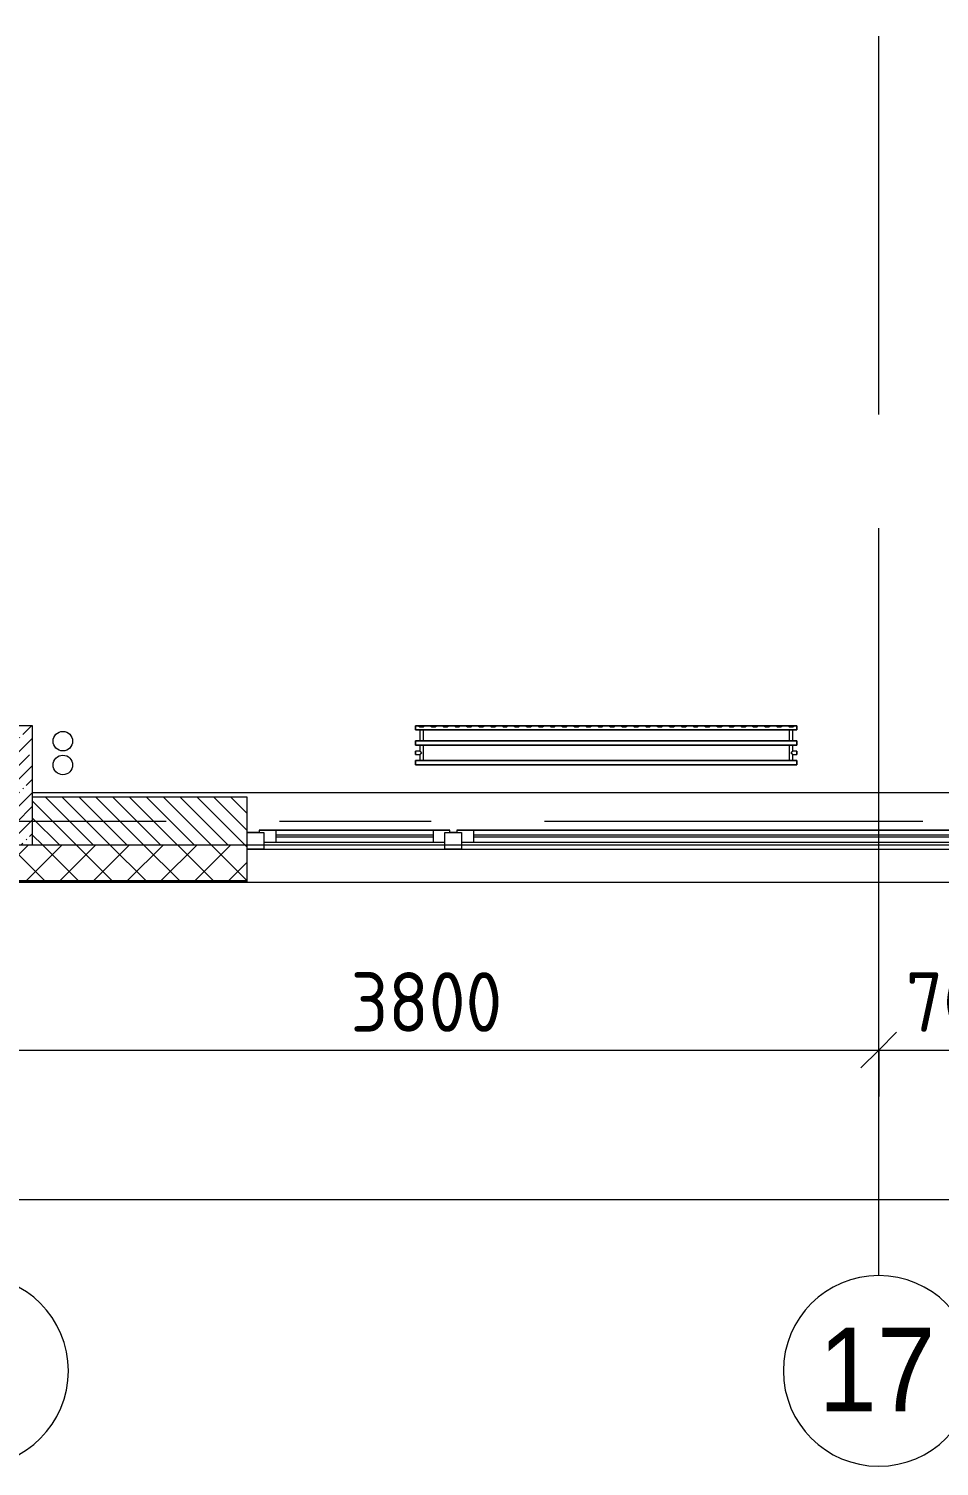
# Model space of a CAD drawing. Header units: millimetres. Extents: x 2623 to 216772, y -8553 to 29000.
# Drawn here: x 39508 to 43328, y -2706 to 3323 of the extents above; entities that cross this region are included whole.
import ezdxf

# ---------------------------------------------------------------- set-up
doc = ezdxf.new("R2010")
doc.units = ezdxf.units.MM
doc.linetypes.add('Осевая', pattern=[3175, 635, -476.25, 1587.5, -476.25])
for name, color, linetype, lineweight in [('A-ANNO-DIMS', 7, 'Continuous', 9), ('A-ANNO-DIMS-100', 7, 'Continuous', 9), ('A-DETL', 7, 'Continuous', 9), ('A-GLAZ', 7, 'Continuous', 9), ('A-WALL', 7, 'Continuous', 9), ('A-WALL-1', 7, 'Continuous', 13), ('I-WALL', 7, 'Continuous', 9), ('S-COLS', 7, 'Continuous', 9), ('Оси', 7, 'Continuous', 9), ('Оси-1', 7, 'Continuous', 20), ('Оси-2', 7, 'Осевая', 9)]:
    doc.layers.add(name, color=color, linetype=linetype, lineweight=lineweight)
doc.layers.add('M-EQPM-1', color=7, linetype='Continuous', lineweight=9, true_color=0xaaaaaa)
doc.styles.add('Arial', font='arial.ttf', dxfattribs={"width": 0.9, "height": 350})
doc.styles.add('ISOCPEUR', font='isocpeur.ttf', dxfattribs={"width": 0.9, "height": 250})
doc.dimstyles.new('ISO-2_5_0_9К_БОЛЬШОЙ', dxfattribs={"dimscale": 304.8, "dimtxt": 248.995294, "dimasz": 0.492126, "dimexe": 0.393701, "dimexo": 0.984252, "dimgap": 0, "dimtad": 1, "dimdec": 0, "dimrnd": 10, "dimzin": 0, "dimdsep": 46, "dimtxsty": 'ISOCPEUR', "dimblk1": 'OBLIQUE', "dimblk2": 'OBLIQUE', "dimsah": 1, "dimcen": 0.09, "dimdle": 0.393701, "dimazin": 0, "dimtfac": 1, "dimtdec": 4, "dimtix": 1, "dimtmove": 0, "dimatfit": 3, "dimfxl": 1, "dimtvp": 1, "dimtolj": 1, "dimtzin": 0, "dimarcsym": 2})

# ---------------------------------------------------------------- blocks, each defined once
blk = doc.blocks.new('BSC_Колонна _Прямоугольная - 500х500-V16-План монтажа стен и перегородок 3 этажа в осях 12-23')
at = {"layer": 'S-COLS'}
h = blk.add_hatch(dxfattribs=at)
h.set_pattern_fill('FP_28', color=256, style=0, pattern_type=2)
h.set_pattern_definition([(45, (-56660, -150), (-57.02463, 57.02463), []), (45, (-56602.975, -150), (-57.02463, 57.02463), [100.806, -20.161, 3.353, -16.808])])
h.paths.add_polyline_path([(-196.8, -250), (250, -250), (250, 250), (-250, 250), (-250, -250)])
for p, q in [((250, 250), (-250, 250)), ((-250, 250), (-250, -250)), ((250, -250), (250, 250)), ((-250, -250), (250, -250))]:
    blk.add_line(p, q, dxfattribs=at)
blk = doc.blocks.new('120_Окно_СКБ_2Ст - 120_Окно_СКБ_2Ст 3100х2500 _мал_створка слева_ 2-22446355-План монтажа стен и перегородок 3 этажа в осях 12-23')
at = {"layer": 'A-GLAZ'}
for p, q in [((-1550, -127), (-1550, -57)), ((-1550, -57), (-1480, -57)), ((1550, -57), (-1550, -57)), ((-1480, -57), (-1480, -127)), ((650, -127), (650, -57)), ((650, -57), (720, -57)), ((720, -57), (720, -127)), ((1480, -127), (1480, -57)), ((1480, -57), (1550, -57)), ((1550, -57), (1550, -127)), ((650, -87), (-1480, -87)), ((-1480, -87), (-1480, -127)), ((-1430, -137), (-1430, -87)), ((-1430, -107), (600, -107)), ((600, -117), (-1430, -117)), ((600, -137), (600, -87)), ((650, -127), (650, -87)), ((1480, -87), (720, -87)), ((720, -87), (720, -127)), ((770, -137), (770, -87)), ((770, -107), (1430, -107)), ((1430, -117), (770, -117)), ((1430, -137), (1430, -87)), ((1480, -127), (1480, -87)), ((-1480, -127), (-1550, -127)), ((-1550, -127), (-1500, -127)), ((-1480, -127), (-1500, -127)), ((-1500, -127), (-1500, -137)), ((-1500, -137), (670, -137)), ((670, -137), (-1500, -137)), ((720, -127), (650, -127)), ((670, -127), (650, -127)), ((670, -127), (700, -127)), ((670, -137), (670, -127)), ((720, -127), (700, -127)), ((700, -127), (700, -137)), ((700, -137), (1500, -137)), ((1500, -137), (700, -137)), ((1550, -127), (1480, -127)), ((1500, -127), (1480, -127)), ((1500, -127), (1550, -127)), ((1500, -137), (1500, -127))]:
    blk.add_line(p, q, dxfattribs=at)
blk = doc.blocks.new('radiator_prado_classic_z_tip_30_po exemplyaru - Classic Z Тип 30-500-V64-План монтажа стен и перегородок 3 этажа в осях 12-23')
at = {"layer": 'M-EQPM-1'}
for p, q in [((0, 228), (0, 210)), ((1600, 228), (0, 228)), ((0, 210), (0, 228)), ((0, 228), (12.5, 228)), ((0, 210), (1600, 210)), ((17.5, 210), (0, 210)), ((12.5, 228), (37.5, 228)), ((37.5, 228), (12.5, 228)), ((12.5, 228), (37.5, 228)), ((12.5, 228), (17.5, 223)), ((12.5, 228), (17.5, 223)), ((32.5, 223), (17.5, 223)), ((17.5, 223), (32.5, 223)), ((17.5, 210), (17.5, 164)), ((17.5, 210), (17.5, 164)), ((32.5, 210), (17.5, 210)), ((17.5, 210), (32.5, 210)), ((17.8, 210), (17.5, 210)), ((17.5, 210), (32.5, 210)), ((21.2, 210), (17.8, 210)), ((31.5, 210), (18.5, 210)), ((23.1, 210), (21.2, 210)), ((32.5, 210), (23.1, 210)), ((32.5, 223), (37.5, 228)), ((37.5, 228), (32.5, 223)), ((32.5, 164), (32.5, 210)), ((32.5, 164), (32.5, 210)), ((1567.5, 210), (32.5, 210)), ((37.5, 228), (62.5, 228)), ((62.5, 228), (87.5, 228)), ((87.5, 228), (62.5, 228)), ((62.5, 228), (87.5, 228)), ((62.5, 228), (67.5, 223)), ((62.5, 228), (67.5, 223)), ((82.5, 223), (67.5, 223)), ((67.5, 223), (82.5, 223)), ((82.5, 223), (87.5, 228)), ((87.5, 228), (82.5, 223)), ((87.5, 228), (112.5, 228)), ((112.5, 228), (137.5, 228)), ((137.5, 228), (112.5, 228)), ((112.5, 228), (137.5, 228)), ((112.5, 228), (117.5, 223)), ((112.5, 228), (117.5, 223)), ((132.5, 223), (117.5, 223)), ((117.5, 223), (132.5, 223)), ((132.5, 223), (137.5, 228)), ((137.5, 228), (132.5, 223)), ((137.5, 228), (162.5, 228)), ((162.5, 228), (187.5, 228)), ((187.5, 228), (162.5, 228)), ((162.5, 228), (187.5, 228)), ((162.5, 228), (167.5, 223)), ((162.5, 228), (167.5, 223)), ((182.5, 223), (167.5, 223)), ((167.5, 223), (182.5, 223)), ((182.5, 223), (187.5, 228)), ((187.5, 228), (182.5, 223)), ((187.5, 228), (212.5, 228)), ((212.5, 228), (237.5, 228)), ((237.5, 228), (212.5, 228)), ((212.5, 228), (237.5, 228)), ((212.5, 228), (217.5, 223)), ((212.5, 228), (217.5, 223)), ((232.5, 223), (217.5, 223)), ((217.5, 223), (232.5, 223)), ((232.5, 223), (237.5, 228)), ((237.5, 228), (232.5, 223)), ((237.5, 228), (262.5, 228)), ((262.5, 228), (287.5, 228)), ((287.5, 228), (262.5, 228)), ((262.5, 228), (287.5, 228)), ((262.5, 228), (267.5, 223)), ((262.5, 228), (267.5, 223)), ((282.5, 223), (267.5, 223)), ((267.5, 223), (282.5, 223)), ((282.5, 223), (287.5, 228)), ((287.5, 228), (282.5, 223)), ((287.5, 228), (312.5, 228)), ((312.5, 228), (337.5, 228)), ((337.5, 228), (312.5, 228)), ((312.5, 228), (337.5, 228)), ((312.5, 228), (317.5, 223)), ((312.5, 228), (317.5, 223)), ((332.5, 223), (317.5, 223)), ((317.5, 223), (332.5, 223)), ((332.5, 223), (337.5, 228)), ((337.5, 228), (332.5, 223)), ((337.5, 228), (362.5, 228)), ((362.5, 228), (387.5, 228)), ((387.5, 228), (362.5, 228)), ((362.5, 228), (387.5, 228)), ((362.5, 228), (367.5, 223)), ((362.5, 228), (367.5, 223)), ((382.5, 223), (367.5, 223)), ((367.5, 223), (382.5, 223)), ((382.5, 223), (387.5, 228)), ((387.5, 228), (382.5, 223)), ((387.5, 228), (412.5, 228)), ((412.5, 228), (437.5, 228)), ((437.5, 228), (412.5, 228)), ((412.5, 228), (437.5, 228)), ((412.5, 228), (417.5, 223)), ((412.5, 228), (417.5, 223)), ((432.5, 223), (417.5, 223)), ((417.5, 223), (432.5, 223)), ((432.5, 223), (437.5, 228)), ((437.5, 228), (432.5, 223)), ((437.5, 228), (462.5, 228)), ((462.5, 228), (487.5, 228)), ((487.5, 228), (462.5, 228)), ((462.5, 228), (487.5, 228)), ((462.5, 228), (467.5, 223)), ((462.5, 228), (467.5, 223)), ((482.5, 223), (467.5, 223)), ((467.5, 223), (482.5, 223)), ((482.5, 223), (487.5, 228)), ((487.5, 228), (482.5, 223)), ((487.5, 228), (512.5, 228)), ((512.5, 228), (537.5, 228)), ((537.5, 228), (512.5, 228)), ((512.5, 228), (537.5, 228)), ((512.5, 228), (517.5, 223)), ((512.5, 228), (517.5, 223)), ((532.5, 223), (517.5, 223)), ((517.5, 223), (532.5, 223)), ((532.5, 223), (537.5, 228)), ((537.5, 228), (532.5, 223)), ((537.5, 228), (562.5, 228)), ((562.5, 228), (587.5, 228)), ((587.5, 228), (562.5, 228)), ((562.5, 228), (587.5, 228)), ((562.5, 228), (567.5, 223)), ((562.5, 228), (567.5, 223)), ((582.5, 223), (567.5, 223)), ((567.5, 223), (582.5, 223)), ((582.5, 223), (587.5, 228)), ((587.5, 228), (582.5, 223)), ((587.5, 228), (612.5, 228)), ((612.5, 228), (637.5, 228)), ((637.5, 228), (612.5, 228)), ((612.5, 228), (637.5, 228)), ((612.5, 228), (617.5, 223)), ((612.5, 228), (617.5, 223)), ((632.5, 223), (617.5, 223)), ((617.5, 223), (632.5, 223)), ((632.5, 223), (637.5, 228)), ((637.5, 228), (632.5, 223)), ((637.5, 228), (662.5, 228)), ((662.5, 228), (687.5, 228)), ((687.5, 228), (662.5, 228)), ((662.5, 228), (687.5, 228)), ((662.5, 228), (667.5, 223)), ((662.5, 228), (667.5, 223)), ((682.5, 223), (667.5, 223)), ((667.5, 223), (682.5, 223)), ((682.5, 223), (687.5, 228)), ((687.5, 228), (682.5, 223)), ((687.5, 228), (712.5, 228)), ((712.5, 228), (737.5, 228)), ((737.5, 228), (712.5, 228)), ((712.5, 228), (737.5, 228)), ((712.5, 228), (717.5, 223)), ((712.5, 228), (717.5, 223)), ((732.5, 223), (717.5, 223)), ((717.5, 223), (732.5, 223)), ((732.5, 223), (737.5, 228)), ((737.5, 228), (732.5, 223)), ((737.5, 228), (762.5, 228)), ((762.5, 228), (787.5, 228)), ((787.5, 228), (762.5, 228)), ((762.5, 228), (787.5, 228)), ((762.5, 228), (767.5, 223)), ((762.5, 228), (767.5, 223)), ((782.5, 223), (767.5, 223)), ((767.5, 223), (782.5, 223)), ((782.5, 223), (787.5, 228)), ((787.5, 228), (782.5, 223)), ((787.5, 228), (812.5, 228)), ((812.5, 228), (837.5, 228)), ((837.5, 228), (812.5, 228)), ((812.5, 228), (837.5, 228)), ((812.5, 228), (817.5, 223)), ((812.5, 228), (817.5, 223)), ((832.5, 223), (817.5, 223)), ((817.5, 223), (832.5, 223)), ((832.5, 223), (837.5, 228)), ((837.5, 228), (832.5, 223)), ((837.5, 228), (862.5, 228)), ((862.5, 228), (887.5, 228)), ((887.5, 228), (862.5, 228)), ((862.5, 228), (887.5, 228)), ((862.5, 228), (867.5, 223)), ((862.5, 228), (867.5, 223)), ((882.5, 223), (867.5, 223)), ((867.5, 223), (882.5, 223)), ((882.5, 223), (887.5, 228)), ((887.5, 228), (882.5, 223)), ((887.5, 228), (912.5, 228)), ((912.5, 228), (937.5, 228)), ((937.5, 228), (912.5, 228)), ((912.5, 228), (937.5, 228)), ((912.5, 228), (917.5, 223)), ((912.5, 228), (917.5, 223)), ((932.5, 223), (917.5, 223)), ((917.5, 223), (932.5, 223)), ((932.5, 223), (937.5, 228)), ((937.5, 228), (932.5, 223)), ((937.5, 228), (962.5, 228)), ((962.5, 228), (987.5, 228)), ((987.5, 228), (962.5, 228)), ((962.5, 228), (987.5, 228)), ((962.5, 228), (967.5, 223)), ((962.5, 228), (967.5, 223)), ((982.5, 223), (967.5, 223)), ((967.5, 223), (982.5, 223)), ((982.5, 223), (987.5, 228)), ((987.5, 228), (982.5, 223)), ((987.5, 228), (1012.5, 228)), ((1012.5, 228), (1037.5, 228)), ((1037.5, 228), (1012.5, 228)), ((1012.5, 228), (1037.5, 228)), ((1012.5, 228), (1017.5, 223)), ((1012.5, 228), (1017.5, 223)), ((1032.5, 223), (1017.5, 223)), ((1017.5, 223), (1032.5, 223)), ((1032.5, 223), (1037.5, 228)), ((1037.5, 228), (1032.5, 223)), ((1037.5, 228), (1062.5, 228)), ((1062.5, 228), (1087.5, 228)), ((1087.5, 228), (1062.5, 228)), ((1062.5, 228), (1087.5, 228)), ((1062.5, 228), (1067.5, 223)), ((1062.5, 228), (1067.5, 223)), ((1082.5, 223), (1067.5, 223)), ((1067.5, 223), (1082.5, 223)), ((1082.5, 223), (1087.5, 228)), ((1087.5, 228), (1082.5, 223)), ((1087.5, 228), (1112.5, 228)), ((1112.5, 228), (1137.5, 228)), ((1137.5, 228), (1112.5, 228)), ((1112.5, 228), (1137.5, 228)), ((1112.5, 228), (1117.5, 223)), ((1112.5, 228), (1117.5, 223)), ((1132.5, 223), (1117.5, 223)), ((1117.5, 223), (1132.5, 223)), ((1132.5, 223), (1137.5, 228)), ((1137.5, 228), (1132.5, 223)), ((1137.5, 228), (1162.5, 228)), ((1162.5, 228), (1187.5, 228)), ((1187.5, 228), (1162.5, 228)), ((1162.5, 228), (1187.5, 228)), ((1162.5, 228), (1167.5, 223)), ((1162.5, 228), (1167.5, 223)), ((1182.5, 223), (1167.5, 223)), ((1167.5, 223), (1182.5, 223)), ((1182.5, 223), (1187.5, 228)), ((1187.5, 228), (1182.5, 223)), ((1187.5, 228), (1212.5, 228)), ((1212.5, 228), (1237.5, 228)), ((1237.5, 228), (1212.5, 228)), ((1212.5, 228), (1237.5, 228)), ((1212.5, 228), (1217.5, 223)), ((1212.5, 228), (1217.5, 223)), ((1232.5, 223), (1217.5, 223)), ((1217.5, 223), (1232.5, 223)), ((1232.5, 223), (1237.5, 228)), ((1237.5, 228), (1232.5, 223)), ((1237.5, 228), (1262.5, 228)), ((1262.5, 228), (1287.5, 228)), ((1287.5, 228), (1262.5, 228)), ((1262.5, 228), (1287.5, 228)), ((1262.5, 228), (1267.5, 223)), ((1262.5, 228), (1267.5, 223)), ((1282.5, 223), (1267.5, 223)), ((1267.5, 223), (1282.5, 223)), ((1282.5, 223), (1287.5, 228)), ((1287.5, 228), (1282.5, 223)), ((1287.5, 228), (1312.5, 228)), ((1312.5, 228), (1337.5, 228)), ((1337.5, 228), (1312.5, 228)), ((1312.5, 228), (1337.5, 228)), ((1312.5, 228), (1317.5, 223)), ((1312.5, 228), (1317.5, 223)), ((1332.5, 223), (1317.5, 223)), ((1317.5, 223), (1332.5, 223)), ((1332.5, 223), (1337.5, 228)), ((1337.5, 228), (1332.5, 223)), ((1337.5, 228), (1362.5, 228)), ((1362.5, 228), (1387.5, 228)), ((1387.5, 228), (1362.5, 228)), ((1362.5, 228), (1387.5, 228)), ((1362.5, 228), (1367.5, 223)), ((1362.5, 228), (1367.5, 223)), ((1382.5, 223), (1367.5, 223)), ((1367.5, 223), (1382.5, 223)), ((1382.5, 223), (1387.5, 228)), ((1387.5, 228), (1382.5, 223)), ((1387.5, 228), (1412.5, 228)), ((1412.5, 228), (1437.5, 228)), ((1437.5, 228), (1412.5, 228)), ((1412.5, 228), (1437.5, 228)), ((1412.5, 228), (1417.5, 223)), ((1412.5, 228), (1417.5, 223)), ((1432.5, 223), (1417.5, 223)), ((1417.5, 223), (1432.5, 223)), ((1432.5, 223), (1437.5, 228)), ((1437.5, 228), (1432.5, 223)), ((1437.5, 228), (1462.5, 228)), ((1462.5, 228), (1487.5, 228)), ((1487.5, 228), (1462.5, 228)), ((1462.5, 228), (1487.5, 228)), ((1462.5, 228), (1467.5, 223)), ((1462.5, 228), (1467.5, 223)), ((1482.5, 223), (1467.5, 223)), ((1467.5, 223), (1482.5, 223)), ((1482.5, 223), (1487.5, 228)), ((1487.5, 228), (1482.5, 223)), ((1487.5, 228), (1512.5, 228)), ((1512.5, 228), (1537.5, 228)), ((1537.5, 228), (1512.5, 228)), ((1512.5, 228), (1537.5, 228)), ((1512.5, 228), (1517.5, 223)), ((1512.5, 228), (1517.5, 223)), ((1532.5, 223), (1517.5, 223)), ((1517.5, 223), (1532.5, 223)), ((1532.5, 223), (1537.5, 228)), ((1537.5, 228), (1532.5, 223)), ((1537.5, 228), (1562.5, 228)), ((1562.5, 228), (1587.5, 228)), ((1587.5, 228), (1562.5, 228)), ((1562.5, 228), (1587.5, 228)), ((1562.5, 228), (1567.5, 223)), ((1562.5, 228), (1567.5, 223)), ((1582.5, 223), (1567.5, 223)), ((1567.5, 223), (1582.5, 223)), ((1567.5, 210), (1567.5, 164)), ((1567.5, 210), (1567.5, 164)), ((1567.8, 210), (1567.5, 210)), ((1567.5, 210), (1582.5, 210)), ((1575, 210), (1567.5, 210)), ((1567.5, 210), (1568.5, 210)), ((1582.5, 210), (1567.8, 210)), ((1568.5, 210), (1582.5, 210)), ((1581.5, 210), (1568.5, 210)), ((1576.9, 210), (1575, 210)), ((1578.7, 210), (1576.9, 210)), ((1582.5, 210), (1578.7, 210)), ((1582.5, 223), (1587.5, 228)), ((1587.5, 228), (1582.5, 223)), ((1582.5, 164), (1582.5, 210)), ((1582.5, 164), (1582.5, 210)), ((1600, 210), (1582.5, 210)), ((1587.5, 228), (1600, 228)), ((1600, 210), (1600, 228)), ((1600, 228), (1600, 210)), ((1600, 164), (0, 164)), ((0, 164), (0, 146)), ((0, 146), (0, 164)), ((0, 164), (17.5, 164)), ((0, 146), (1600, 146)), ((17.5, 146), (0, 146)), ((17.5, 121.5), (0, 121.5)), ((17.5, 121.5), (0, 121.5)), ((0, 121.5), (0, 121.2)), ((0, 106.5), (0, 121.5)), ((0, 121.2), (0, 106.8)), ((0, 121.2), (0, 120.5)), ((0, 120.5), (0, 121.2)), ((0, 121.2), (0, 121.2)), ((19.7, 164), (17.5, 164)), ((17.5, 164), (26.9, 164)), ((32.5, 164), (17.5, 164)), ((17.5, 164), (32.5, 164)), ((17.5, 146), (17.5, 121.5)), ((17.5, 146), (17.5, 121.5)), ((17.5, 146), (32.5, 146)), ((17.8, 146), (17.5, 146)), ((17.5, 146), (32.5, 146)), ((32.5, 146), (17.5, 146)), ((18.5, 146), (17.8, 146)), ((18.5, 164), (31.5, 164)), ((19.7, 146), (18.5, 146)), ((31.5, 146), (18.5, 146)), ((21.2, 164), (19.7, 164)), ((21.2, 146), (19.7, 146)), ((26.9, 164), (21.2, 164)), ((32.5, 146), (21.2, 146)), ((28.7, 164), (26.9, 164)), ((26.9, 164), (32.5, 164)), ((32.5, 164), (28.7, 164)), ((32.5, 164), (1567.5, 164)), ((32.5, 82), (32.5, 146)), ((32.5, 82), (32.5, 146)), ((1567.5, 146), (32.5, 146)), ((1580.3, 164), (1567.5, 164)), ((1567.5, 164), (1582.5, 164)), ((1575, 164), (1567.5, 164)), ((1567.5, 164), (1582.5, 164)), ((1567.5, 146), (1567.5, 82)), ((1567.5, 146), (1567.5, 82)), ((1567.5, 146), (1581.5, 146)), ((1581.5, 146), (1567.5, 146)), ((1567.5, 146), (1581.5, 146)), ((1581.5, 146), (1567.5, 146)), ((1568.5, 164), (1581.5, 164)), ((1581.5, 146), (1568.5, 146)), ((1582.5, 164), (1575, 164)), ((1582.2, 164), (1580.3, 164)), ((1581.5, 146), (1581.6, 146)), ((1581.6, 146), (1581.5, 146)), ((1581.5, 146), (1581.6, 146)), ((1581.6, 146), (1581.5, 146)), ((1581.6, 146), (1582.5, 146)), ((1582.5, 146), (1581.6, 146)), ((1581.6, 146), (1582.5, 146)), ((1582.5, 146), (1581.6, 146)), ((1582.5, 164), (1582.2, 164)), ((1582.5, 164), (1600, 164)), ((1582.5, 121.5), (1582.5, 146)), ((1582.5, 121.5), (1582.5, 146)), ((1600, 146), (1582.5, 146)), ((1600, 121.5), (1582.5, 121.5)), ((1600, 121.5), (1582.5, 121.5)), ((1600, 146), (1600, 164)), ((1600, 164), (1600, 146)), ((1600, 121.5), (1600, 106.5)), ((1600, 121.2), (1600, 121.5)), ((1600, 121.5), (1600, 121.2)), ((1600, 121.2), (1600, 121.5)), ((1600, 106.8), (1600, 121.2)), ((1600, 121.2), (1600, 106.8)), ((1600, 106.8), (1600, 121.2)), ((0, 120.5), (0, 119.3)), ((0, 119.3), (0, 120.5)), ((0, 119.3), (0, 117.8)), ((0, 117.8), (0, 119.3)), ((0, 117.8), (0, 115.9)), ((0, 115.9), (0, 117.8)), ((0, 115.9), (0, 114)), ((0, 114), (0, 115.9)), ((0, 114), (0, 112.1)), ((0, 112.1), (0, 114)), ((0, 112.1), (0, 110.2)), ((0, 110.2), (0, 112.1)), ((0, 110.2), (0, 108.7)), ((0, 108.7), (0, 110.2)), ((0, 108.7), (0, 106.8)), ((0, 106.8), (0, 108.7)), ((0, 106.8), (0, 106.5)), ((0, 106.8), (0, 106.8)), ((0, 106.5), (17.5, 106.5)), ((0, 106.5), (17.5, 106.5)), ((1600, 82), (0, 82)), ((0, 82), (0, 64)), ((0, 64), (0, 82)), ((0, 82), (17.5, 82)), ((1600, 64), (0, 64)), ((0, 64), (1600, 64)), ((17.5, 106.5), (17.5, 82)), ((17.5, 106.5), (17.5, 82)), ((32.5, 82), (17.5, 82)), ((17.5, 82), (19.7, 82)), ((32.5, 82), (17.5, 82)), ((17.5, 82), (32.5, 82)), ((18.5, 82), (31.5, 82)), ((19.7, 82), (21.2, 82)), ((21.2, 82), (26.9, 82)), ((26.9, 82), (28.7, 82)), ((28.7, 82), (32.2, 82)), ((32.2, 82), (32.5, 82)), ((32.5, 82), (1567.5, 82)), ((1581.5, 82), (1567.5, 82)), ((1567.5, 82), (1581.5, 82)), ((1581.5, 82), (1567.5, 82)), ((1567.5, 82), (1581.5, 82)), ((1568.5, 82), (1581.5, 82)), ((1581.6, 82), (1581.5, 82)), ((1581.5, 82), (1581.6, 82)), ((1581.6, 82), (1581.5, 82)), ((1581.5, 82), (1581.6, 82)), ((1582.5, 82), (1581.6, 82)), ((1581.6, 82), (1582.5, 82)), ((1582.5, 82), (1581.6, 82)), ((1581.6, 82), (1582.5, 82)), ((1582.5, 82), (1582.5, 106.5)), ((1582.5, 106.5), (1600, 106.5)), ((1582.5, 82), (1582.5, 106.5)), ((1582.5, 106.5), (1600, 106.5)), ((1582.5, 82), (1600, 82)), ((1600, 106.5), (1600, 106.8)), ((1600, 106.8), (1600, 106.5)), ((1600, 106.5), (1600, 106.8)), ((1600, 64), (1600, 82)), ((1600, 82), (1600, 64))]:
    blk.add_line(p, q, dxfattribs=at)
for points, knots in [([(17.8, 121.2), (17.7, 121.3), (17.7, 121.3), (17.5, 121.5), (17.5, 121.5), (17.5, 121.5)], [0.8571429, 0.8571429, 0.8571429, 0.8571429, 0.8928571, 0.9285714, 1, 1, 1, 1]), ([(17.5, 121.5), (17.5, 121.5), (17.5, 121.5), (17.7, 121.3), (17.7, 121.3), (17.8, 121.2)], [0, 0, 0, 0, 0.0714286, 0.1071429, 0.1428571, 0.1428571, 0.1428571, 0.1428571]), ([(17.5, 121.5), (17.5, 121.5), (17.5, 121.5), (17.7, 121.3), (17.7, 121.3), (17.8, 121.2)], [0, 0, 0, 0, 0.0714286, 0.1071429, 0.1428571, 0.1428571, 0.1428571, 0.1428571]), ([(25, 114), (24.5, 114.5), (23.6, 115.4), (22.4, 116.6), (21.6, 117.4), (21.1, 117.9), (20.8, 118.2), (20.5, 118.5), (20.2, 118.8), (19.8, 119.1), (19.6, 119.4), (19.3, 119.7), (19, 120), (18.7, 120.3), (18.5, 120.5), (18.3, 120.7), (18.1, 120.9), (17.9, 121.1), (17.8, 121.2), (17.7, 121.3), (17.5, 121.5), (17.5, 121.5), (17.5, 121.5)], [0, 0, 0, 0, 0.142857, 0.285714, 0.357143, 0.392857, 0.428571, 0.464286, 0.5, 0.535714, 0.571429, 0.607143, 0.642857, 0.678571, 0.714286, 0.75, 0.785714, 0.821429, 0.857143, 0.892857, 0.928571, 1, 1, 1, 1]), ([(17.8, 121.2), (17.8, 121.2), (17.9, 121.1), (18.1, 120.9), (18.3, 120.7), (18.5, 120.5), (18.7, 120.3), (19, 120), (19.3, 119.7), (19.6, 119.4), (19.8, 119.1), (20.3, 118.7), (20.6, 118.4), (20.8, 118.2)], [0.1428571, 0.1428571, 0.1428571, 0.1428571, 0.1785714, 0.2142857, 0.25, 0.2857143, 0.3214286, 0.3571429, 0.3928571, 0.4285714, 0.4642857, 0.5, 0.5714286, 0.5714286, 0.5714286, 0.5714286]), ([(1581.6, 120.6), (1581.6, 120.6), (1581.7, 120.7), (1581.9, 120.9), (1582.1, 121.1), (1582.2, 121.2), (1582.3, 121.3), (1582.5, 121.5), (1582.5, 121.5), (1582.5, 121.5)], [0.7268468, 0.7268468, 0.7268468, 0.7268468, 0.75, 0.7857143, 0.8214286, 0.8571429, 0.8928571, 0.9285714, 1, 1, 1, 1]), ([(1582.2, 121.2), (1582.2, 121.2), (1582.1, 121.1), (1581.9, 120.9), (1581.7, 120.7), (1581.6, 120.6), (1581.6, 120.6)], [0.1428571, 0.1428571, 0.1428571, 0.1428571, 0.1785714, 0.2142857, 0.25, 0.2731532, 0.2731532, 0.2731532, 0.2731532]), ([(1582.2, 121.2), (1582.2, 121.2), (1582.1, 121.1), (1581.9, 120.9), (1581.7, 120.7), (1581.6, 120.6), (1581.6, 120.6)], [0.1428571, 0.1428571, 0.1428571, 0.1428571, 0.1785714, 0.2142857, 0.25, 0.2731532, 0.2731532, 0.2731532, 0.2731532]), ([(1581.6, 120.6), (1581.6, 120.6), (1581.7, 120.7), (1581.9, 120.9), (1582.1, 121.1), (1582.2, 121.2), (1582.2, 121.2)], [0.7268468, 0.7268468, 0.7268468, 0.7268468, 0.75, 0.7857143, 0.8214286, 0.8571429, 0.8571429, 0.8571429, 0.8571429]), ([(1582.5, 121.5), (1582.5, 121.5), (1582.5, 121.5), (1582.3, 121.3), (1582.3, 121.3), (1582.2, 121.2)], [0, 0, 0, 0, 0.0714286, 0.1071429, 0.1428571, 0.1428571, 0.1428571, 0.1428571]), ([(1582.5, 121.5), (1582.5, 121.5), (1582.5, 121.5), (1582.3, 121.3), (1582.3, 121.3), (1582.2, 121.2)], [0, 0, 0, 0, 0.0714286, 0.1071429, 0.1428571, 0.1428571, 0.1428571, 0.1428571]), ([(1582.2, 121.2), (1582.3, 121.3), (1582.3, 121.3), (1582.5, 121.5), (1582.5, 121.5), (1582.5, 121.5)], [0.8571429, 0.8571429, 0.8571429, 0.8571429, 0.8928571, 0.9285714, 1, 1, 1, 1]), ([(17.5, 106.5), (17.5, 106.5), (17.5, 106.5), (17.7, 106.7), (17.8, 106.8), (17.9, 106.9), (18.1, 107.1), (18.3, 107.3), (18.5, 107.5), (18.7, 107.7), (19, 108), (19.3, 108.3), (19.6, 108.6), (19.8, 108.9), (20.3, 109.3), (20.7, 109.7), (21.1, 110.1), (21.6, 110.6), (22.4, 111.4), (23.6, 112.6), (24.5, 113.5), (25, 114)], [0, 0, 0, 0, 0.071429, 0.107143, 0.142857, 0.178571, 0.214286, 0.25, 0.285714, 0.321429, 0.357143, 0.392857, 0.428571, 0.464286, 0.5, 0.571429, 0.607143, 0.642857, 0.714286, 0.857143, 1, 1, 1, 1]), ([(17.5, 106.5), (17.5, 106.5), (17.5, 106.5), (17.7, 106.7), (17.7, 106.7), (17.8, 106.8)], [0, 0, 0, 0, 0.0714286, 0.1071429, 0.1428571, 0.1428571, 0.1428571, 0.1428571]), ([(17.8, 106.8), (17.7, 106.7), (17.7, 106.7), (17.5, 106.5), (17.5, 106.5), (17.5, 106.5)], [0.8571429, 0.8571429, 0.8571429, 0.8571429, 0.8928571, 0.9285714, 1, 1, 1, 1]), ([(17.8, 106.8), (17.7, 106.7), (17.7, 106.7), (17.5, 106.5), (17.5, 106.5), (17.5, 106.5)], [0.8571429, 0.8571429, 0.8571429, 0.8571429, 0.8928571, 0.9285714, 1, 1, 1, 1]), ([(17.8, 106.8), (17.8, 106.8), (17.9, 106.9), (18.1, 107.1), (18.3, 107.3), (18.5, 107.5), (18.7, 107.7), (19, 108), (19.3, 108.3), (19.6, 108.6), (19.9, 108.8), (20.3, 109.3), (20.6, 109.6), (20.8, 109.8)], [0.1428571, 0.1428571, 0.1428571, 0.1428571, 0.1785714, 0.2142857, 0.25, 0.2857143, 0.3214286, 0.3571429, 0.3928571, 0.4285714, 0.4642857, 0.5, 0.5714286, 0.5714286, 0.5714286, 0.5714286]), ([(19.6, 119.4), (19.7, 119.3), (19.9, 119.2), (20.3, 118.7), (20.6, 118.4), (20.8, 118.2)], [0.4285714, 0.4285714, 0.4285714, 0.4285714, 0.4642857, 0.5, 0.5714286, 0.5714286, 0.5714286, 0.5714286]), ([(22.1, 116.9), (21.9, 117.1), (21.6, 117.4), (21.1, 117.9), (20.9, 118.1), (20.8, 118.2)], [0.2857143, 0.2857143, 0.2857143, 0.2857143, 0.3571429, 0.3928571, 0.4285714, 0.4285714, 0.4285714, 0.4285714]), ([(20.8, 118.2), (20.9, 118.1), (21.1, 117.9), (21.6, 117.4), (21.9, 117.1), (22.1, 116.9)], [0.5714286, 0.5714286, 0.5714286, 0.5714286, 0.6071429, 0.6428571, 0.7142857, 0.7142857, 0.7142857, 0.7142857]), ([(20.8, 118.2), (20.9, 118.1), (21.1, 117.9), (21.6, 117.4), (21.9, 117.1), (22.1, 116.9)], [0.5714286, 0.5714286, 0.5714286, 0.5714286, 0.6071429, 0.6428571, 0.7142857, 0.7142857, 0.7142857, 0.7142857]), ([(20.8, 109.8), (20.9, 109.9), (21.1, 110.1), (21.6, 110.6), (21.9, 110.9), (22.1, 111.1)], [0.5714286, 0.5714286, 0.5714286, 0.5714286, 0.6071429, 0.6428571, 0.7142857, 0.7142857, 0.7142857, 0.7142857]), ([(22.1, 111.1), (21.9, 110.9), (21.6, 110.6), (21.1, 110.1), (20.9, 109.9), (20.8, 109.8)], [0.2857143, 0.2857143, 0.2857143, 0.2857143, 0.3571429, 0.3928571, 0.4285714, 0.4285714, 0.4285714, 0.4285714]), ([(22.1, 111.1), (21.9, 110.9), (21.6, 110.6), (21.1, 110.1), (20.9, 109.9), (20.8, 109.8)], [0.2857143, 0.2857143, 0.2857143, 0.2857143, 0.3571429, 0.3928571, 0.4285714, 0.4285714, 0.4285714, 0.4285714]), ([(1575, 114), (1575.5, 114.5), (1576.4, 115.4), (1577.6, 116.6), (1578.4, 117.4), (1578.9, 117.9), (1579.2, 118.2), (1579.5, 118.5), (1579.8, 118.8), (1580.1, 119.2), (1580.4, 119.4), (1580.7, 119.7), (1581, 120), (1581.3, 120.3), (1581.4, 120.4), (1581.5, 120.5)], [0, 0, 0, 0, 0.1428571, 0.2857143, 0.3571429, 0.3928571, 0.4285714, 0.4642857, 0.5, 0.5357143, 0.5714286, 0.6071429, 0.6428571, 0.6785714, 0.7142857, 0.7142857, 0.7142857, 0.7142857]), ([(1581.5, 107.5), (1581.4, 107.6), (1581.3, 107.7), (1581, 108), (1580.7, 108.3), (1580.4, 108.6), (1580.1, 108.8), (1579.7, 109.3), (1579.3, 109.7), (1578.9, 110.1), (1578.4, 110.6), (1577.6, 111.4), (1576.4, 112.6), (1575.5, 113.5), (1575, 114)], [0.2857143, 0.2857143, 0.2857143, 0.2857143, 0.3214286, 0.3571429, 0.3928571, 0.4285714, 0.4642857, 0.5, 0.5714286, 0.6071429, 0.6428571, 0.7142857, 0.8571429, 1, 1, 1, 1]), ([(1581.5, 120.5), (1581.4, 120.4), (1581.3, 120.3), (1581, 120), (1580.7, 119.7), (1580.4, 119.4), (1580.1, 119.2), (1579.7, 118.7), (1579.3, 118.3), (1578.9, 117.9), (1578.4, 117.4), (1577.6, 116.6), (1576.9, 115.9), (1576.4, 115.4)], [0.2857143, 0.2857143, 0.2857143, 0.2857143, 0.3214286, 0.3571429, 0.3928571, 0.4285714, 0.4642857, 0.5, 0.5714286, 0.6071429, 0.6428571, 0.7142857, 0.8571429, 0.8571429, 0.8571429, 0.8571429]), ([(1576.4, 115.4), (1576.9, 115.9), (1577.6, 116.6), (1578.4, 117.4), (1578.9, 117.9), (1579.2, 118.2), (1579.5, 118.5), (1579.8, 118.8), (1580.1, 119.2), (1580.4, 119.4), (1580.7, 119.7), (1581, 120), (1581.3, 120.3), (1581.4, 120.4), (1581.5, 120.5)], [0.1428571, 0.1428571, 0.1428571, 0.1428571, 0.2857143, 0.3571429, 0.3928571, 0.4285714, 0.4642857, 0.5, 0.5357143, 0.5714286, 0.6071429, 0.6428571, 0.6785714, 0.7142857, 0.7142857, 0.7142857, 0.7142857]), ([(1581.5, 120.5), (1581.4, 120.4), (1581.3, 120.3), (1581, 120), (1580.7, 119.7), (1580.4, 119.4), (1580.1, 119.2), (1579.7, 118.7), (1579.3, 118.3), (1578.9, 117.9), (1578.4, 117.4), (1578.1, 117.1), (1577.9, 116.9)], [0.2857143, 0.2857143, 0.2857143, 0.2857143, 0.3214286, 0.3571429, 0.3928571, 0.4285714, 0.4642857, 0.5, 0.5714286, 0.6071429, 0.6428571, 0.7142857, 0.7142857, 0.7142857, 0.7142857]), ([(1577.9, 111.1), (1578.1, 110.9), (1578.4, 110.6), (1578.9, 110.1), (1579.2, 109.8), (1579.5, 109.5), (1579.8, 109.2), (1580.1, 108.8), (1580.4, 108.6), (1580.7, 108.3), (1581, 108), (1581.3, 107.7), (1581.4, 107.6), (1581.5, 107.5)], [0.2857143, 0.2857143, 0.2857143, 0.2857143, 0.3571429, 0.3928571, 0.4285714, 0.4642857, 0.5, 0.5357143, 0.5714286, 0.6071429, 0.6428571, 0.6785714, 0.7142857, 0.7142857, 0.7142857, 0.7142857]), ([(1577.9, 111.1), (1578.1, 110.9), (1578.4, 110.6), (1578.9, 110.1), (1579.2, 109.8), (1579.5, 109.5), (1579.8, 109.2), (1580.1, 108.8), (1580.4, 108.6), (1580.7, 108.3), (1581, 108), (1581.3, 107.7), (1581.4, 107.6), (1581.5, 107.5)], [0.2857143, 0.2857143, 0.2857143, 0.2857143, 0.3571429, 0.3928571, 0.4285714, 0.4642857, 0.5, 0.5357143, 0.5714286, 0.6071429, 0.6428571, 0.6785714, 0.7142857, 0.7142857, 0.7142857, 0.7142857]), ([(1581.5, 107.5), (1581.4, 107.6), (1581.3, 107.7), (1581, 108), (1580.7, 108.3), (1580.4, 108.6), (1580.1, 108.8), (1579.7, 109.3), (1579.3, 109.7), (1578.9, 110.1), (1578.4, 110.6), (1578.1, 110.9), (1577.9, 111.1)], [0.2857143, 0.2857143, 0.2857143, 0.2857143, 0.3214286, 0.3571429, 0.3928571, 0.4285714, 0.4642857, 0.5, 0.5714286, 0.6071429, 0.6428571, 0.7142857, 0.7142857, 0.7142857, 0.7142857]), ([(1581.6, 107.4), (1581.6, 107.4), (1581.7, 107.3), (1581.9, 107.1), (1582.1, 106.9), (1582.2, 106.8), (1582.2, 106.8)], [0.7268468, 0.7268468, 0.7268468, 0.7268468, 0.75, 0.7857143, 0.8214286, 0.8571429, 0.8571429, 0.8571429, 0.8571429]), ([(1582.5, 106.5), (1582.5, 106.5), (1582.5, 106.5), (1582.3, 106.7), (1582.2, 106.8), (1582.1, 106.9), (1581.9, 107.1), (1581.7, 107.3), (1581.6, 107.4), (1581.6, 107.4)], [0, 0, 0, 0, 0.0714286, 0.1071429, 0.1428571, 0.1785714, 0.2142857, 0.25, 0.2731532, 0.2731532, 0.2731532, 0.2731532]), ([(1581.6, 107.4), (1581.6, 107.4), (1581.7, 107.3), (1581.9, 107.1), (1582.1, 106.9), (1582.2, 106.8), (1582.2, 106.8)], [0.7268468, 0.7268468, 0.7268468, 0.7268468, 0.75, 0.7857143, 0.8214286, 0.8571429, 0.8571429, 0.8571429, 0.8571429]), ([(1582.2, 106.8), (1582.2, 106.8), (1582.1, 106.9), (1581.9, 107.1), (1581.7, 107.3), (1581.6, 107.4), (1581.6, 107.4)], [0.1428571, 0.1428571, 0.1428571, 0.1428571, 0.1785714, 0.2142857, 0.25, 0.2731532, 0.2731532, 0.2731532, 0.2731532]), ([(1582.2, 106.8), (1582.3, 106.7), (1582.3, 106.7), (1582.5, 106.5), (1582.5, 106.5), (1582.5, 106.5)], [0.8571429, 0.8571429, 0.8571429, 0.8571429, 0.8928571, 0.9285714, 1, 1, 1, 1]), ([(1582.2, 106.8), (1582.3, 106.7), (1582.3, 106.7), (1582.5, 106.5), (1582.5, 106.5), (1582.5, 106.5)], [0.8571429, 0.8571429, 0.8571429, 0.8571429, 0.8928571, 0.9285714, 1, 1, 1, 1]), ([(1582.5, 106.5), (1582.5, 106.5), (1582.5, 106.5), (1582.3, 106.7), (1582.3, 106.7), (1582.2, 106.8)], [0, 0, 0, 0, 0.0714286, 0.1071429, 0.1428571, 0.1428571, 0.1428571, 0.1428571])]:
    blk.add_open_spline(points, degree=3, knots=knots, dxfattribs=at)
for points in [[(19.6, 119.4), (19.5, 119.5), (19.3, 119.7), (19, 120), (18.7, 120.3), (18.5, 120.5), (18.3, 120.7), (18.1, 120.9), (17.9, 121.1), (17.8, 121.2), (17.8, 121.2)], [(17.8, 121.2), (17.8, 121.2), (17.9, 121.1), (18.1, 120.9), (18.3, 120.7), (18.4, 120.6), (18.5, 120.5)], [(20.8, 109.8), (20.7, 109.7), (20.5, 109.5), (20.2, 109.2), (19.8, 108.9), (19.6, 108.6), (19.3, 108.3), (19, 108), (18.7, 107.7), (18.5, 107.5), (18.3, 107.3), (18.1, 107.1), (17.9, 106.9), (17.8, 106.8), (17.8, 106.8)], [(18.5, 107.5), (18.4, 107.4), (18.3, 107.3), (18.1, 107.1), (17.9, 106.9), (17.8, 106.8), (17.8, 106.8)], [(18.5, 120.5), (18.6, 120.4), (18.7, 120.3), (19, 120), (19.3, 119.7), (19.5, 119.5), (19.6, 119.4)], [(19.6, 108.6), (19.5, 108.5), (19.3, 108.3), (19, 108), (18.7, 107.7), (18.6, 107.6), (18.5, 107.5)], [(20.8, 118.2), (20.7, 118.3), (20.5, 118.5), (20.2, 118.8), (19.9, 119.2), (19.7, 119.3), (19.6, 119.4)], [(20.8, 109.8), (20.7, 109.7), (20.5, 109.5), (20.2, 109.2), (19.9, 108.8), (19.7, 108.7), (19.6, 108.6)], [(23.6, 115.4), (23.1, 115.9), (22.6, 116.4), (22.1, 116.9)], [(22.1, 116.9), (22.6, 116.4), (23.1, 115.9), (23.6, 115.4)], [(22.1, 116.9), (22.6, 116.4), (23.1, 115.9), (23.6, 115.4)], [(25, 114), (24.5, 113.5), (23.6, 112.6), (22.6, 111.6), (22.1, 111.1)], [(22.1, 111.1), (22.6, 111.6), (23.1, 112.1), (23.6, 112.6)], [(23.6, 112.6), (23.1, 112.1), (22.6, 111.6), (22.1, 111.1)], [(25, 114), (24.5, 114.5), (24, 115), (23.6, 115.4)], [(23.6, 115.4), (24, 115), (24.5, 114.5), (25, 114)], [(23.6, 115.4), (24, 115), (24.5, 114.5), (25, 114)], [(23.6, 112.6), (24, 113), (24.5, 113.5), (25, 114)], [(25, 114), (24.5, 113.5), (24, 113), (23.6, 112.6)], [(1576.4, 115.4), (1576, 115), (1575.5, 114.5), (1575, 114)], [(1576.4, 115.4), (1576, 115), (1575.5, 114.5), (1575, 114)], [(1575, 114), (1575.5, 114.5), (1576, 115), (1576.4, 115.4)], [(1575, 114), (1575.5, 113.5), (1576.4, 112.6), (1577.4, 111.6), (1577.9, 111.1)], [(1575, 114), (1575.5, 113.5), (1576.4, 112.6), (1577.4, 111.6), (1577.9, 111.1)], [(1577.9, 111.1), (1577.4, 111.6), (1576.4, 112.6), (1575.5, 113.5), (1575, 114)], [(1577.9, 116.9), (1577.4, 116.4), (1576.9, 115.9), (1576.4, 115.4)], [(1581.6, 120.6), (1581.5, 120.5), (1581.5, 120.5), (1581.5, 120.5)], [(1581.5, 120.5), (1581.5, 120.5), (1581.5, 120.5), (1581.6, 120.6)], [(1581.6, 120.6), (1581.5, 120.5), (1581.5, 120.5), (1581.5, 120.5)], [(1581.5, 120.5), (1581.5, 120.5), (1581.5, 120.5), (1581.6, 120.6)], [(1581.5, 107.5), (1581.5, 107.5), (1581.5, 107.5), (1581.6, 107.4)], [(1581.6, 107.4), (1581.5, 107.5), (1581.5, 107.5), (1581.5, 107.5)], [(1581.5, 107.5), (1581.5, 107.5), (1581.5, 107.5), (1581.6, 107.4)], [(1581.6, 107.4), (1581.5, 107.5), (1581.5, 107.5), (1581.5, 107.5)]]:
    blk.add_open_spline(points, degree=3, dxfattribs=at)
blk = doc.blocks.new('Ось сетки - D8-29747960-План монтажа стен и перегородок 3 этажа в осях 12-23')
at = {"layer": 'Оси-1'}
for start, end in [(360, 180), (180, 360)]:
    blk.add_arc((0, 0), 4, start, end, dxfattribs=at)
blk = doc.blocks.new('DIMBLOCK14-План монтажа стен и перегородок 3 этажа в осях 12-23')
at = {"layer": 'A-ANNO-DIMS-100'}
for p, q in [((20924.5, -1781.9), (20924.5, -1468)), ((67174.5, -1781.9), (67174.5, -1468)), ((20804.5, -1588), (67294.5, -1588)), ((20924.5, -1588), (20924.5, -1781.9)), ((67174.5, -1588), (67174.5, -1781.9))]:
    blk.add_line(p, q, dxfattribs=at)
at = {"layer": 'A-ANNO-DIMS-100', "lineweight": 20}
for p, q in [((20924.5, -1588), (20999.5, -1513)), ((67174.5, -1588), (67249.5, -1513)), ((20924.5, -1588), (20849.5, -1663)), ((67174.5, -1588), (67099.5, -1663))]:
    blk.add_line(p, q, dxfattribs=at)
at = {"layer": 'A-ANNO-DIMS-100', "color": 0, "insert": (43642.5, -1261.4), "char_height": 250, "width": 976.828, "attachment_point": 1, "line_spacing_factor": 1.149209, "style": 'ISOCPEUR'}
blk.add_mtext('46250', dxfattribs=at)
blk = doc.blocks.new('_Oblique')
at = {"color": 0, "linetype": 'ByBlock', "lineweight": -2}
blk.add_line((-0.5, -0.5), (0.5, 0.5), dxfattribs=at)
blk = doc.blocks.new('DIMBLOCK22-План монтажа стен и перегородок 3 этажа в осях 12-23')
at = {"layer": 'A-ANNO-DIMS-100'}
for p, q in [((39274.5, -1154.7), (39274.5, -840.7)), ((43074.5, -1154.7), (43074.5, -840.7)), ((39274.5, -960.7), (43074.5, -960.7)), ((39274.5, -960.7), (39274.5, -1154.7)), ((43074.5, -960.7), (43074.5, -1154.7))]:
    blk.add_line(p, q, dxfattribs=at)
at = {"layer": 'A-ANNO-DIMS-100', "lineweight": 20}
for p, q in [((39274.5, -960.7), (39349.5, -885.7)), ((43074.5, -960.7), (43149.5, -885.7)), ((39274.5, -960.7), (39199.5, -1035.7)), ((43074.5, -960.7), (42999.5, -1035.7))]:
    blk.add_line(p, q, dxfattribs=at)
at = {"layer": 'A-ANNO-DIMS-100', "color": 0, "insert": (40858.5, -634.1), "char_height": 250, "width": 758.478, "attachment_point": 1, "line_spacing_factor": 1.149209, "style": 'ISOCPEUR'}
blk.add_mtext('3800', dxfattribs=at)
blk = doc.blocks.new('DIMBLOCK23-План монтажа стен и перегородок 3 этажа в осях 12-23')
at = {"layer": 'A-ANNO-DIMS-100'}
for p, q in [((43074.5, -1154.7), (43074.5, -840.7)), ((43774.5, -1154.7), (43774.5, -840.7)), ((43074.5, -960.7), (43774.5, -960.7)), ((43074.5, -960.7), (43074.5, -1154.7)), ((43774.5, -960.7), (43774.5, -1154.7))]:
    blk.add_line(p, q, dxfattribs=at)
at = {"layer": 'A-ANNO-DIMS-100', "lineweight": 20}
for p, q in [((43074.5, -960.7), (43149.5, -885.7)), ((43774.5, -960.7), (43849.5, -885.7)), ((43074.5, -960.7), (42999.5, -1035.7)), ((43774.5, -960.7), (43699.5, -1035.7))]:
    blk.add_line(p, q, dxfattribs=at)
at = {"layer": 'A-ANNO-DIMS-100', "color": 0, "insert": (43187.5, -634.1), "char_height": 250, "width": 568.858, "attachment_point": 1, "line_spacing_factor": 1.149209, "style": 'ISOCPEUR'}
blk.add_mtext('700', dxfattribs=at)

msp = doc.modelspace()

# ---------------------------------------------------------------- hatches: boundary and pattern name
at = {"layer": 'A-WALL'}
h = msp.add_hatch(dxfattribs=at)
h.set_pattern_fill('FP_22', color=256, style=0, pattern_type=2)
h.set_pattern_definition([(135, (-17385.513, 0), (-35.35534, -35.35534), [])])
h.paths.add_polyline_path([(47802.5, -100), (48024.5, -100), (48024.5, 100), (47774.5, 100), (47774.5, -100)])
h.paths.add_polyline_path([(46348.4, -100), (46874.5, -100), (46874.5, 100), (46324.5, 100), (46324.5, -100)])
h.paths.add_polyline_path([(44224.5, -100), (44224.5, 100), (44024.5, 100), (44024.5, -100), (44167.2, -100)])
h.paths.add_polyline_path([(40424.5, -100), (40424.5, 100), (39524.5, 100), (39524.5, -100), (39804.8, -100)])
h.paths.add_polyline_path([(37623.6, -100), (38124.5, -100), (38124.5, 100), (37374.5, 100), (37374.5, -100)])
h.paths.add_polyline_path([(35274.5, -100), (35274.5, 100), (35024.5, 100), (35024.5, -100)])
h.paths.add_polyline_path([(33261.2, -100), (33624.5, -100), (33624.5, 100), (32874.5, 100), (32874.5, -100)])
h.paths.add_polyline_path([(30524.5, -100), (30774.5, -100), (30774.5, 100), (30524.5, 100), (30524.5, 5.7)])
h.paths.add_polyline_path([(26717.6, -100), (26924.5, -100), (26924.5, 100), (26024.5, 100), (26024.5, -100)])
h.paths.add_polyline_path([(25274.5, -100), (25524.5, -100), (25524.5, 100), (25274.5, 100)])
h.paths.add_polyline_path([(24374.5, -100), (24374.5, 100), (23754.5, 100), (23754.5, -100), (23809.4, -100)])
h = msp.add_hatch(dxfattribs=at)
h.set_pattern_fill('FP_23', color=256, style=0, pattern_type=2)
h.set_pattern_definition([(45, (-17385.51, 0), (-70.71068, 70.71068), []), (135, (-17385.51, 0), (-70.71068, -70.71068), [])])
h.paths.add_polyline_path([(58314.5, -250), (58314.5, -100), (54174.5, -100), (54174.5, -250), (57981.4, -250)])
h.paths.add_polyline_path([(53274.5, -250), (53274.5, -100), (49674.5, -100), (49674.5, -250), (52891.9, -250)])
h.paths.add_polyline_path([(48529.6, -250), (48774.5, -250), (48774.5, -100), (47774.5, -100), (47774.5, -250), (48524.5, -250)])
h.paths.add_polyline_path([(46324.5, -250), (46874.5, -250), (46874.5, -100), (46324.5, -100)])
h.paths.add_polyline_path([(44224.5, -250), (44224.5, -100), (43524.5, -100), (43524.5, -250), (44167.2, -250)])
h.paths.add_polyline_path([(40424.5, -250), (40424.5, -100), (39241.6, -100), (39241.6, -250), (39804.8, -250)])

# ---------------------------------------------------------------- linework, layer by layer
at = {"layer": 'A-DETL'}
for centre in [(39651.5, 335.1), (39651.5, 235.1)]:
    msp.add_circle(centre, 41, dxfattribs=at)
at = {"layer": 'A-WALL'}
for p, q in [((40424.5, 100), (39524.5, 100)), ((40424.5, -258), (40424.5, 100)), ((40424.5, -100), (43524.5, -100)), ((46874.5, -258), (32874.5, -258))]:
    msp.add_line(p, q, dxfattribs=at)
at = {"layer": 'A-WALL-1'}
for p, q in [((39524.5, -100), (40424.5, -100)), ((39024.5, -250), (40424.5, -250)), ((39024.5, -253), (40424.5, -253))]:
    msp.add_line(p, q, dxfattribs=at)
at = {"layer": 'I-WALL'}
msp.add_line((39524.5, 120), (43524.5, 120), dxfattribs=at)
at = {"layer": 'Оси'}
msp.add_line((43074.5, -1906.3), (43074.5, 593.7), dxfattribs=at)
at = {"layer": 'Оси-2'}
for p, q in [((43074.5, 593.7), (43074.5, 24850)), ((21511, 0), (64864.5, 0))]:
    msp.add_line(p, q, dxfattribs=at)

# ---------------------------------------------------------------- block references
at = {"layer": 'A-GLAZ', "rotation": 180}
msp.add_blockref('120_Окно_СКБ_2Ст - 120_Окно_СКБ_2Ст 3100х2500 _мал_створка слева_ 2-22446355-План монтажа стен и перегородок 3 этажа в осях 12-23', (41974.5, -175), dxfattribs=at)
at = {"layer": 'M-EQPM-1'}
msp.add_blockref('radiator_prado_classic_z_tip_30_po exemplyaru - Classic Z Тип 30-500-V64-План монтажа стен и перегородок 3 этажа в осях 12-23', (41131.5, 172), dxfattribs=at)
at = {"layer": 'S-COLS'}
msp.add_blockref('BSC_Колонна _Прямоугольная - 500х500-V16-План монтажа стен и перегородок 3 этажа в осях 12-23', (39274.5, 150), dxfattribs=at)
at = {"layer": 'Оси-1', "xscale": 99.99999999999993, "yscale": 99.99999999999993, "zscale": 99.99999999999993}
for p in [(39274.5, -2306.3), (43074.5, -2306.3)]:
    msp.add_blockref('Ось сетки - D8-29747960-План монтажа стен и перегородок 3 этажа в осях 12-23', p, dxfattribs=at)

# ---------------------------------------------------------------- texts
at = {"layer": 'Оси', "insert": (42821.9, -2125.6), "char_height": 350, "width": 606.076, "attachment_point": 1, "style": 'Arial'}
msp.add_mtext('17', dxfattribs=at)

# ---------------------------------------------------------------- dimensions: what is measured, and where the dimension line sits
at = {"layer": 'A-ANNO-DIMS'}
for base, p1, p2, override, picture, middle in [((43074.5, -960.7), (39274.5, -854.7), (43074.5, -854.7), {"dimpost": '<>', "dimfxl": 3800}, 'DIMBLOCK22-План монтажа стен и перегородок 3 этажа в осях 12-23', (41174.5, -835.7)), ((43774.5, -960.7), (43074.5, -854.7), (43774.5, -854.7), {"dimpost": '<>', "dimfxl": 700}, 'DIMBLOCK23-План монтажа стен и перегородок 3 этажа в осях 12-23', (43424.5, -835.7)), ((67174.5, -1588), (20924.5, -1481.9), (67174.5, -1481.9), {"dimpost": '<>', "dimfxl": 46250}, 'DIMBLOCK14-План монтажа стен и перегородок 3 этажа в осях 12-23', (44049.5, -1463))]:
    dim = msp.add_linear_dim(base=base, p1=p1, p2=p2, dimstyle='ISO-2_5_0_9К_БОЛЬШОЙ', override=override, dxfattribs=at)
    dim.commit()
    dim.dimension.update_dxf_attribs({"geometry": picture, "text_midpoint": middle})

doc.saveas('drawing.dxf')
